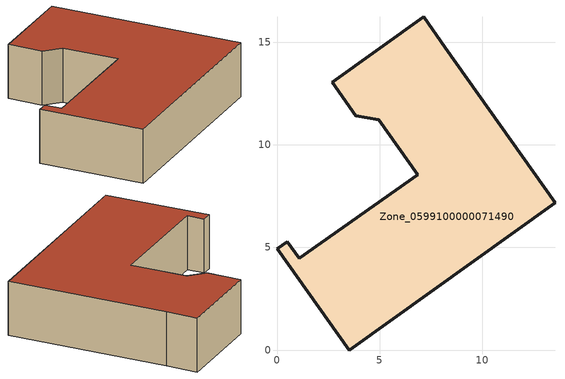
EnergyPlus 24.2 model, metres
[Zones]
Zone_0599100000071490
 floor ground (C_G): 3.84,11.42 2.7,13.05 7.16,16.24 8.21,14.73 13.55,7.17 3.53,0 0,4.94 0.51,5.29 1.08,4.48 6.85,8.54 4.97,11.23 z0
 wall outside (C_F): 2.7,13.05 3.84,11.42 4.97,11.23 6.85,8.54 1.08,4.48 0.51,5.29 0,4.94 3.53,0 13.55,7.17 8.21,14.73 7.16,16.24 2.7,13.05 z0:3.15
 roof outside (C_R): 3.53,0 13.55,7.17 8.21,14.73 7.16,16.24 2.7,13.05 3.84,11.42 4.97,11.23 6.85,8.54 1.08,4.48 0.51,5.29 0,4.94 z3.15
[BUILDING]
Pand.0599100000071490: North Axis=0; Terrain=City; Loads Convergence Tolerance Value=0.04; Temperature Convergence Tolerance Value=0.4; Solar Distribution=FullExterior; Maximum Number of Warmup Days=25; Minimum Number of Warmup Days=1
[Site:Location]
Rotterdam.The.Hague.AP_ZH_NLD Design_Conditions: Latitude=51.96; Longitude=4.45; Time Zone=1; Elevation=-4.5
[SITE:GROUNDTEMPERATURE:BUILDINGSURFACE]
18, 18, 18, 18, 18, 18, 18, 18, 18, 18, 18, 18
[MATERIAL] Thermal Absorptance=0.9; Solar Absorptance=0.7; Visible Absorptance=0.7
Name | Roughness | Thickness | Conductivity | Density | Specific Heat
G.TI.1975-1991 | MediumSmooth | 0.15 | 0.288461 | 540 | 1210
F.TI.1975-1991 | Rough | 0.3 | 0.230769 | 1920 | 840
R.TI.1975-1991 | MediumRough | 0.2 | 0.153846 | 1500 | 1000
[CONSTRUCTION]
C_G: G.TI.1975-1991
C_F: F.TI.1975-1991
C_R: R.TI.1975-1991
[ZONE]
Zone_0599100000071490: Type=1; Multiplier=1; Ceiling Height=Autocalculate; Volume=Autocalculate; Floor Area=autocalculate; Part of Total Floor Area=Yes
[ZONEINFILTRATION:DESIGNFLOWRATE]
Infil_Zone_0599100000071490: Zone or ZoneList or Space or SpaceList=Zone_0599100000071490; Schedule=AlwaysOn; Design Flow Rate Calculation Method=Flow/Area; Flow Rate per Floor Area=0.003; Constant Term Coefficient=1; Temperature Term Coefficient=0; Velocity Term Coefficient=0; Velocity Squared Term Coefficient=0
[HVACTEMPLATE:ZONE:IDEALLOADSAIRSYSTEM]
Zone_0599100000071490: Maximum Heating Supply Air Temperature=50; Minimum Cooling Supply Air Temperature=13; Maximum Heating Supply Air Humidity Ratio=0.0156; Minimum Cooling Supply Air Humidity Ratio=0.0077; Heating Limit=NoLimit; Cooling Limit=NoLimit; Dehumidification Control Type=ConstantSensibleHeatRatio; Cooling Sensible Heat Ratio=0.7; Dehumidification Setpoint=60; Humidification Control Type=None; Humidification Setpoint=30; Outdoor Air Method=None; Outdoor Air Flow Rate per Person=0.00944; Outdoor Air Flow Rate per Zone Floor Area=0; Outdoor Air Flow Rate per Zone=0; Demand Controlled Ventilation Type=None; Outdoor Air Economizer Type=NoEconomizer; Heat Recovery Type=None; Sensible Heat Recovery Effectiveness=0.7; Latent Heat Recovery Effectiveness=0.65
[ZONECONTROL:THERMOSTAT]
ThermostatControl_Zone_0599100000071490: Zone or ZoneList=Zone_0599100000071490; Control Type Schedule=DualSetpointControlType; Control 1=Thermostat_Zone_0599100000071490; Temperature Difference Between Cutout And Setpoint=0
[THERMOSTATSETPOINT:DUALSETPOINT]
Thermostat_Zone_0599100000071490: Heating Setpoint Temperature Schedule=HeatingSetpoint_Zone_0599100000071490; Cooling Setpoint Temperature Schedule=CoolingSetpoint_Zone_0599100000071490
[SCHEDULE:COMPACT]
HeatingSetpoint_Zone_0599100000071490: Through: 12/31, For: AllDays, Until: 24:00, 21
CoolingSetpoint_Zone_0599100000071490: Through: 12/31, For: AllDays, Until: 24:00, 24
DualSetpointControlType: Through: 12/31, For: AllDays, Until: 24:00, 4
AlwaysOn: Through: 12/31, For: AllDays, Until: 24:00, 1
